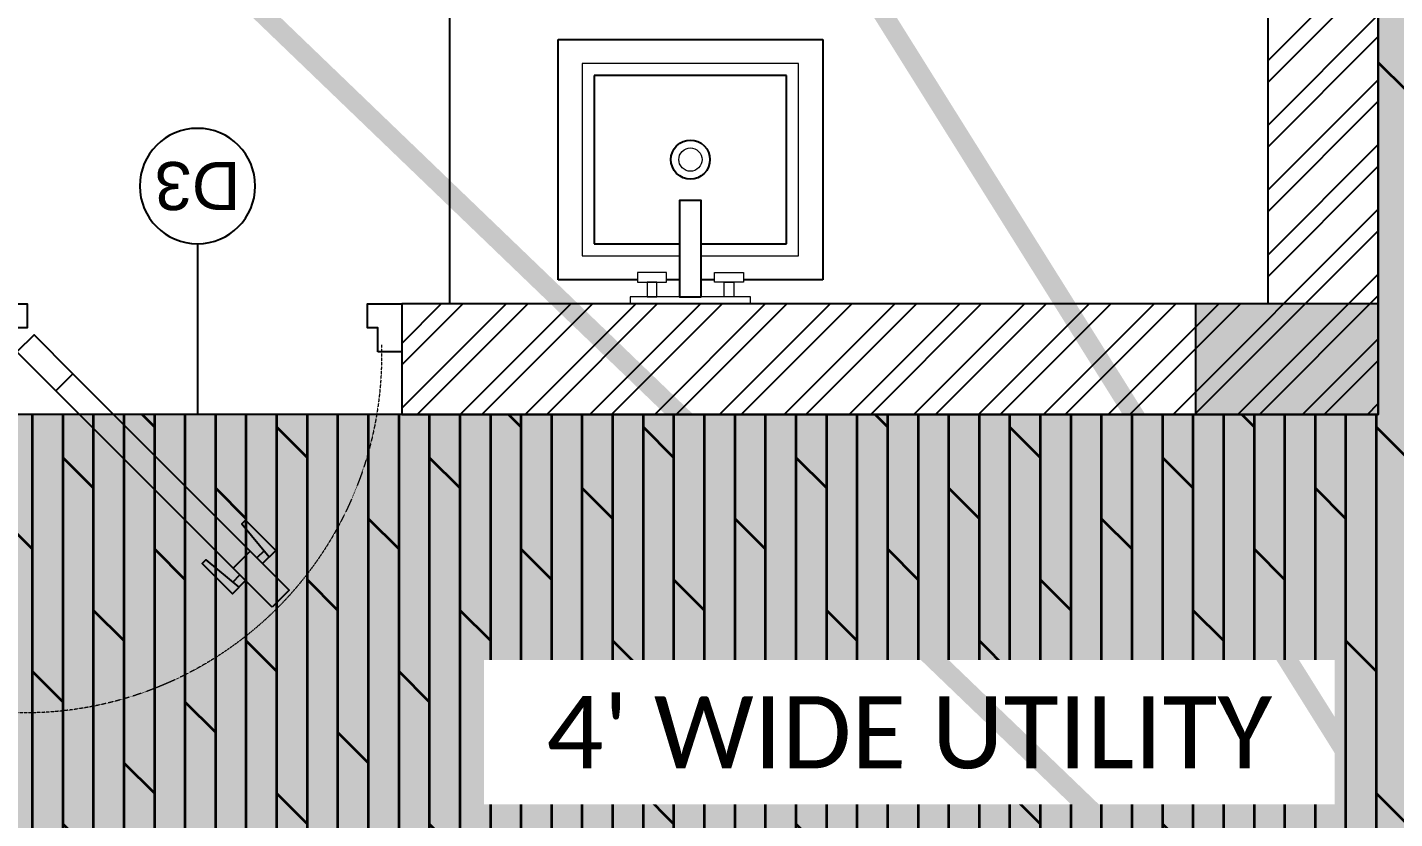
# Model space of a CAD drawing. Header units: millimetres. Extents: x -176651 to 424033, y -469666 to 486614.
# Drawn here: x 232054 to 234896, y 124755 to 126400 of the extents above; entities that cross this region are included whole.
import ezdxf
from ezdxf.enums import TextEntityAlignment as Align

# ---------------------------------------------------------------- set-up
doc = ezdxf.new("R2010")
doc.units = ezdxf.units.MM
doc.linetypes.add('1625_West Villa$0$DASHED', pattern=[0.75, 0.5, -0.25])
doc.linetypes.add('1625W-Roof Plan$0$DASHED', pattern=[0.75, 0.5, -0.25])
for name, color, linetype in [('1625_West Villa$0$ad-Door', 8, 'Continuous'), ('1625_West Villa$0$ad-Furniture', 8, 'Continuous'), ('1625_West Villa$0$ad-Text main', 8, 'Continuous'), ('1625_West Villa$0$ad-Text Main_Door&window Label', 8, 'Continuous'), ('1625_West Villa$0$ad-Verandah', 8, 'Continuous'), ('1625_West Villa$0$ad-Wall', 8, 'Continuous'), ('1625_West Villa$0$ad-Wall hatch', 8, 'Continuous'), ('1625W-Roof Plan$0$ad-Primary Roof', 8, 'Continuous'), ('1625W-Roof Plan$0$ad-Secondary Roof', 8, 'Continuous'), ('1625W_Columns$0$ad-Column', 8, 'Continuous'), ('1625W_Columns$0$ad-Column Hatch', 8, 'Continuous'), ('ad-Plinth', 8, 'Continuous'), ('ad-Road', 8, 'Continuous'), ('ad-Road Hatch', 8, 'Continuous'), ('ad-Verandah', 33, 'Continuous')]:
    doc.layers.add(name, color=color, linetype=linetype)
doc.layers.add('1625_West Villa$0$ad-Landscape', color=8, linetype='Continuous', lineweight=35)
doc.styles.add('1625_West Villa$0$New Text Style', font='arial.ttf', dxfattribs={"height": 100})
doc.styles.add('1625_West Villa$0$Standard', font='calibril.ttf')

# ---------------------------------------------------------------- blocks, each defined once
blk = doc.blocks.new('A$C4fb60e89')
at = {"layer": 'ad-Road Hatch', "ltscale": 5, "transparency": 33554687}
h = blk.add_hatch(dxfattribs=at)
h.set_pattern_fill('AR-HBONE', color=256, scale=15)
h.set_pattern_definition([(45, (-193247.7, -428758.8), (0, 2155.2615), [4572, -1524]), (135, (-192170.1, -427681.1), (2e-13, 2155.2615), [4572, -1524])])
h.paths.add_polyline_path([(175594.5, -250241), (169177.9, -249341.1), (167473.5, -249057.1), (167473.5, -138693.9), (101313.5, -138693.9), (101313.5, -199953.9), (101307.7, -237994.6), (101040.4, -268291), (101007.7, -280967.7), (101066.4, -293683.6), (101242.5, -311127.2), (100909.9, -319343.6), (100949.1, -333937.5), (100668.7, -366959.6), (100727.3, -390982.9), (100668.7, -404585.6), (100538.2, -420418.5), (100466.5, -428758.8), (92426.2, -427265.5), (92163.5, -427209.5), (92163.5, -321453.9), (24803.5, -321453.9), (24803.5, -412960.5), (15653.5, -411028.6), (15653.5, -321452.2), (-19535.1, -321452.2), (-34427.5, -319476.7), (-65207.4, -315394.6), (-171770.1, -301268.1), (-185853.9, -298333.1), (-193247.7, -296831.5), (-193244, -292907.6), (-191913.8, -285219.4), (-191838.8, -284678.8), (-183397.4, -286393.2), (-169722.9, -289242.8), (-53141.2, -304697.5), (-18730.1, -309262.2), (15653.3, -309262.2), (15653.5, 703.4), (24803.5, 1114.6), (24803.5, -129543.9), (92163.5, -129543.9), (92163.5, 15133.3), (101313.5, 17712.8), (101313.5, -129543.9), (167473.5, -129543.9), (167473.5, 35551.6), (175738, 37855), (175848.8, 28595.3), (175835.8, 25947.4), (175777.1, 14040.5), (175855.3, 2315.8), (175659.7, -18036.1), (175731.4, -34038.6), (175718.4, -46839.2), (175672.7, -63402.4), (175816.2, -82071.9), (175542.3, -106356), (175490.2, -124640.8), (175574.9, -145018.8), (175731.4, -168892), (175796.6, -181268.8), (175796.6, -192667.4), (175744.5, -208200.3), (175829.2, -223276.8), (175887.9, -234871.1)])
h.paths.add_polyline_path([(24803.5, -309263.9), (92163.5, -309263.9), (92163.5, -138693.9), (24803.5, -138693.9)], flags=16)
blk = doc.blocks.new('zw$F00C')
at = {"layer": 'ad-Plinth', "ltscale": 5}
blk.add_lwpolyline([(0, 13620), (12120, 13620), (12120, 0), (0, 0), (0, 4745), (2830, 4745), (2830, 8645), (0, 8645)], close=True, dxfattribs=at)
at = {"layer": 'ad-Verandah', "lineweight": 9}
blk.add_lwpolyline([(6195, 0), (12120, 0), (12120, 8760), (13640, 8760), (13640, 4630), (14550, 4630), (14550, -1210), (6195, -1210)], close=True, dxfattribs=at)
blk = doc.blocks.new('zw$898C')
at = {"layer": 'ad-Plinth', "ltscale": 5}
blk.add_blockref('zw$F00C', (30903.5, -303163.9), dxfattribs=at)
blk = doc.blocks.new('1625_West Villa$0$3BHK+_A$0$ad_Sink')
for p, q in [((-550, 275), (-50, 275)), ((-550, -275), (-550, 275)), ((-50, 275), (-50, 110)), ((-125, 200), (-475, 200)), ((-475, 200), (-475, -200)), ((-125, 22.5), (-125, 200)), ((-50, 50), (-50, 22.5)), ((-125, -200), (-125, -22.5)), ((-50, -22.5), (-50, -50)), ((-50, -110), (-50, -275)), ((-475, -200), (-125, -200)), ((-50, -275), (-550, -275))]:
    blk.add_line(p, q)
at = {"lineweight": 9}
for p, q in [((-100, 225), (-500, 225)), ((-500, 225), (-500, -225)), ((-100, 22.5), (-100, 225)), ((-100, -225), (-100, -22.5)), ((-500, -225), (-100, -225))]:
    blk.add_line(p, q, dxfattribs=at)
for points in [[(0, -125), (0, 125), (-15, 125), (-15, -125)], [(-45, 110), (-45, 50), (-65, 50), (-65, 110)], [(-15, 90), (-15, 70), (-45, 70), (-45, 90)], [(-45, -110), (-45, -50), (-65, -50), (-65, -110)], [(-15, -90), (-15, -70), (-45, -70), (-45, -90)]]:
    blk.add_lwpolyline(points, close=True, dxfattribs=at)
blk.add_lwpolyline([(-15, 22.5), (-215, 22.5), (-215, -22.5), (-15, -22.5)], close=True)
blk.add_ellipse((-300, 0), major_axis=(28.7, -28.7), ratio=1, start_param=-0.7853985429507528, end_param=5.497786764228833)
at = {"lineweight": 5}
blk.add_ellipse((-300, 0), major_axis=(17.1, -17.1), ratio=1, start_param=-0.7853985429410391, end_param=5.497786764238548, dxfattribs=at)
blk = doc.blocks.new('1625_West Villa$0$zw$66EE')
at = {"layer": '1625_West Villa$0$ad-Furniture'}
blk.add_lwpolyline([(11290, 3730), (11890, 3730), (11890, 230), (10190, 230), (10190, 830), (11290, 830)], close=True, dxfattribs=at)
at = {"layer": '1625_West Villa$0$ad-Furniture', "rotation": 270}
blk.add_blockref('1625_West Villa$0$3BHK+_A$0$ad_Sink', (10690, 230), dxfattribs=at)
blk = doc.blocks.new('*U99')
for p, q in [((498.7, 578.5), (513.6, 563.6)), ((563.8, 513.3), (548.9, 528.2)), ((25, 127.8), (25, 94.4)), ((8.3, 111.1), (41.7, 111.1))]:
    blk.add_line(p, q)
for points in [[(580.3, 630.3), (499.5, 549.5), (534.9, 514.2), (615.7, 595)], [(130.8, 180.8), (499.5, 549.5), (534.9, 514.2), (166.2, 145.5)], [(50, 100), (130.8, 180.8), (166.2, 145.5), (85.4, 64.6)], [(50, 100), (0, 100), (0, 0), (71.4, 0), (71.4, 35.7), (71.4, 50), (50, 50)], [(800, 100), (800, 50), (778.6, 50), (778.6, 35.7), (778.6, 0), (850, 0), (850, 100)]]:
    blk.add_lwpolyline(points, close=True)
for points in [[(525.4, 575.4), (497.9, 602.8), (435.1, 540), (442.9, 532.2), (511.5, 589.2)], [(560.7, 540), (588.2, 512.5), (525.4, 449.7), (517.5, 457.6), (574.5, 526.2)]]:
    blk.add_lwpolyline(points)
blk.add_circle((25, 111.1), 11.1)
at = {"color": 8, "linetype": '1625_West Villa$0$DASHED', "lineweight": 0}
blk.add_arc((66, 108.5), 741.9, 358.1881, 91.8119, dxfattribs=at)
at = {"layer": '1625_West Villa$0$ad-Text Main_Door&window Label'}
blk.add_line((425, -125), (425, 230), dxfattribs=at)
blk.add_circle((425.3, -245), 120, dxfattribs=at)
at = {"layer": '1625_West Villa$0$ad-Text Main_Door&window Label', "style": '1625_West Villa$0$New Text Style'}
blk.add_attdef('D1', text='', height=100, dxfattribs=at).set_placement((425.3, -245), align=Align.MIDDLE_CENTER)
blk = doc.blocks.new('1625_West Villa$0$zw$6266')
at = {"layer": '1625_West Villa$0$ad-Wall hatch', "transparency": 33554610}
h = blk.add_hatch(dxfattribs=at)
h.set_pattern_fill('ANSI32', color=256, scale=10)
h.paths.add_polyline_path([(0, 13620), (0, 10305), (230, 10305), (230, 13390), (4880, 13390), (4880, 8645), (7640, 8645), (7640, 8760), (5110, 8760), (5110, 10500), (5760, 10500), (5760, 10615), (5110, 10615), (5110, 13390), (7525, 13390), (7525, 10615), (6560, 10615), (6560, 10500), (7640, 10500), (7640, 13390), (11890, 13390), (11890, 8760), (8540, 8760), (8540, 8645), (11890, 8645), (11890, 230), (10090, 230), (10090, 0), (12120, 0), (12120, 13620)])
at = {"layer": '1625_West Villa$0$ad-Wall'}
blk.add_lwpolyline([(11890, 8645), (11890, 230), (10090, 230), (10090, 0), (12120, 0), (12120, 13620)], dxfattribs=at)
at = {"layer": '1625_West Villa$0$ad-Door', "ltscale": 5}
ref = blk.add_blockref('*U99', (9240, 230), dxfattribs=dict(at, xscale=-1, rotation=179.9999999999999))
ref.add_attrib('D1', 'D3', dxfattribs={"layer": '1625_West Villa$0$ad-Text Main_Door&window Label', "height": 100, "rotation": 1260, "style": '1625_West Villa$0$New Text Style'}).set_placement((9665.3, 475), align=Align.MIDDLE_CENTER)
blk = doc.blocks.new('1625_West Villa$0$zw$6CCD')
at = {"transparency": 33554559}
h = blk.add_hatch(color=43, dxfattribs=at)
h.dxf.hatch_style = 1
h.paths.add_polyline_path([(6195, -13620), (12120, -13620), (12120, -4860), (13640, -4860), (13640, -8990), (14550, -8990), (14550, -14830), (6195, -14830)])
at = {"layer": '1625_West Villa$0$ad-Landscape', "transparency": 33554687}
h = blk.add_hatch(dxfattribs=at)
h.set_pattern_fill('DOLMIT', color=44, scale=10, angle=90)
h.set_pattern_definition([(90, (6195, -14830), (-63.5, 2e-14), []), (135, (6195, -14830), (-127, -127), [89.8026, -179.605])])
h.paths.add_polyline_path([(6195, -13620), (12120, -13620), (12120, -4860), (13640, -4860), (13640, -8990), (14550, -8990), (14550, -14830), (6195, -14830)])
at = {"layer": '1625_West Villa$0$ad-Verandah', "lineweight": 9}
blk.add_lwpolyline([(6195, -13620), (12120, -13620), (12120, -4860), (13640, -4860), (13640, -8990), (14550, -8990), (14550, -14830), (6195, -14830)], close=True, dxfattribs=at)
at = {"layer": '1625_West Villa$0$ad-Text main', "insert": (11145.1, -14281.6), "char_height": 150, "width": 1617.972, "attachment_point": 5, "style": '1625_West Villa$0$Standard', "bg_fill": 2}
blk.add_mtext("4' WIDE UTILITY", dxfattribs=at)
blk = doc.blocks.new('1625W-Roof Plan$0$A$Ca594aa6c')
at = {"layer": '1625W-Roof Plan$0$ad-Primary Roof', "linetype": '1625W-Roof Plan$0$DASHED', "ltscale": 2, "const_width": 40}
blk.add_lwpolyline([(12570, -15450), (2380, -15450), (7475, -10550)], close=True, dxfattribs=at)
at = {"layer": '1625W-Roof Plan$0$ad-Secondary Roof', "linetype": '1625W-Roof Plan$0$DASHED', "ltscale": 2, "const_width": 40}
blk.add_lwpolyline([(12570, -8425), (10464.6, -11787.5), (12570, -15150), (14850, -15150), (14850, -8425)], close=True, dxfattribs=at)
blk = doc.blocks.new('1625W-Roof Plan')
blk.add_blockref('1625W-Roof Plan$0$A$Ca594aa6c', (0, 13620))
blk = doc.blocks.new('1625W_Columns$0$zw$6AA0')
at = {"layer": '1625W_Columns$0$ad-Column Hatch', "transparency": 33554687}
h = blk.add_hatch(color=256, dxfattribs=at)
h.dxf.hatch_style = 1
h.paths.add_polyline_path([(0, -230), (380, -230), (380, 0), (0, 0)])
at = {"layer": '1625W_Columns$0$ad-Column'}
blk.add_lwpolyline([(0, -230), (380, -230), (380, 0), (0, 0)], close=True, dxfattribs=at)
blk = doc.blocks.new('1625W_Columns')
at = {"layer": '1625W_Columns$0$ad-Column', "rotation": 179.9999999999998}
blk.add_blockref('1625W_Columns$0$zw$6AA0', (12120, 0), dxfattribs=at)
blk = doc.blocks.new('1625_West Villa')
at = {"layer": '1625_West Villa$0$ad-Verandah'}
blk.add_blockref('1625_West Villa$0$zw$6CCD', (0, 13620), dxfattribs=at)
at = {"layer": '1625_West Villa$0$ad-Furniture'}
blk.add_blockref('1625_West Villa$0$zw$66EE', (0, 0), dxfattribs=at)
blk.add_blockref('1625W-Roof Plan', (0, 0))
blk.add_blockref('1625_West Villa$0$zw$6266', (0, 0))
blk.add_blockref('1625W_Columns', (0, 0))
blk = doc.blocks.new("All Plot's Villa Plans")
at = {"ltscale": 5}
blk.add_blockref('1625_West Villa', (222742.3, 125594.9), dxfattribs=at)

msp = doc.modelspace()

# ---------------------------------------------------------------- block references
at = {"ltscale": 5}
msp.add_blockref("All Plot's Villa Plans", (0, 0), dxfattribs=at)

# ---------------------------------------------------------------- next in the draw order: block references
at = {"layer": 'ad-Road', "ltscale": 5}
msp.add_blockref('A$C4fb60e89', (191838.8, 428758.8), dxfattribs=at)

# ---------------------------------------------------------------- next in the draw order: block references
at = {"ltscale": 5}
msp.add_blockref('zw$898C', (191838.8, 428758.8), dxfattribs=at)

doc.saveas('drawing.dxf')
